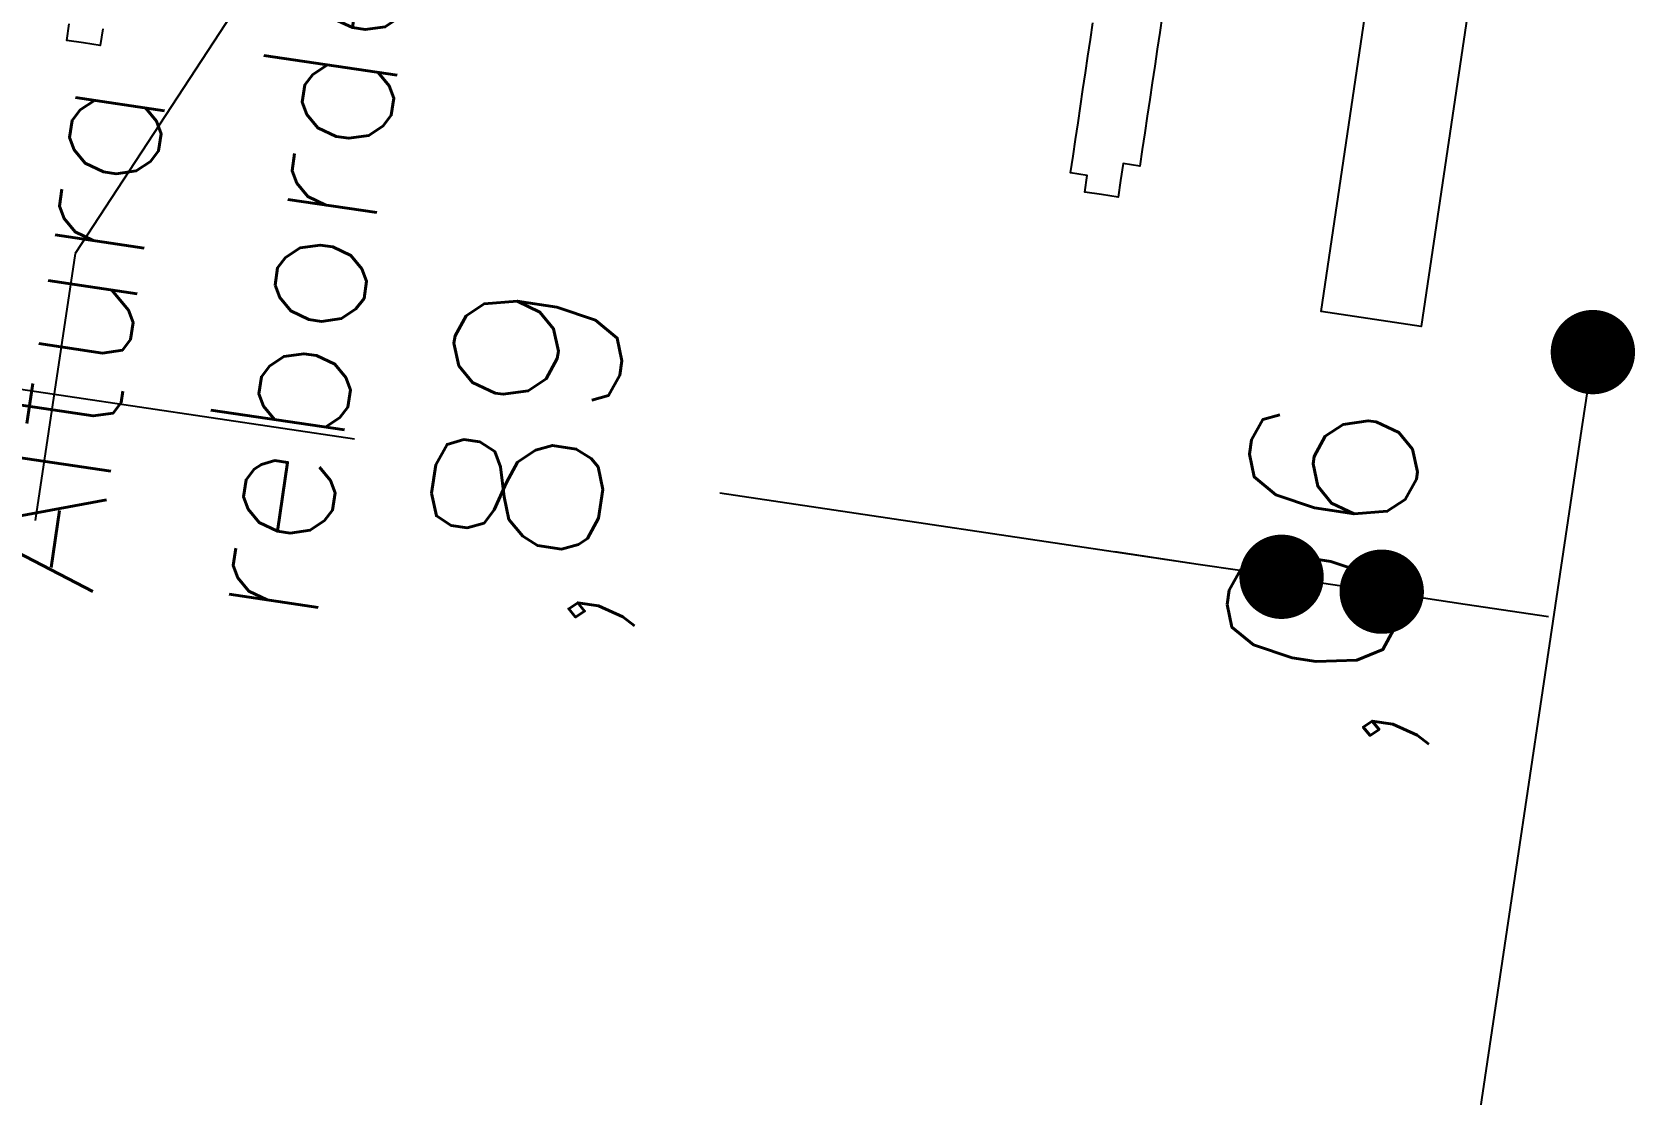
# Model space of a CAD drawing. Header units: millimetres. Extents: x 338 to 506, y 179 to 335.
# Drawn here: x 393.158 to 394.111, y 228.031 to 228.661 of the extents above; entities that cross this region are included whole.
import ezdxf

# ---------------------------------------------------------------- set-up
doc = ezdxf.new("R2010")
doc.units = ezdxf.units.MM
for name, color, linetype in [('MOBILIARIO_URBANO', 51, 'Continuous'), ('MUROS', 32, 'Continuous'), ('TEXTOS', 7, 'Continuous')]:
    doc.layers.add(name, color=color, linetype=linetype)
doc.styles.add('NOTAS', font='simplex.shx')
doc.styles.get("Standard").update_dxf_attribs({"font": 'ARIALUNI.ttf'})
doc.dimstyles.new('ROMANS', dxfattribs={"dimtxt": 0.1, "dimasz": 0.05, "dimexe": 0.04, "dimexo": 0.5, "dimgap": 0.05, "dimtad": 1, "dimtih": 1, "dimtoh": 1, "dimdec": 4, "dimzin": 5, "dimdsep": 46, "dimtxsty": 'Standard', "dimsah": 1, "dimcen": 0.05, "dimse1": 1, "dimse2": 1, "dimclrd": 7, "dimclre": 7, "dimclrt": 7, "dimadec": 0, "dimazin": 0, "dimtfac": 1, "dimtdec": 4, "dimtix": 1, "dimtmove": 2, "dimatfit": 3, "dimfxl": 1, "dimtolj": 1, "dimarcsym": 0})

# ---------------------------------------------------------------- blocks, each defined once
blk = doc.blocks.new('*U437')
at = {"layer": 'TEXTOS', "linetype": 'ByBlock'}
blk.add_line((2939.06587, 1979.75657), (2938.90587, 1979.75657), dxfattribs=at)
blk.add_lwpolyline([(2939.41495, 1979.59584), (2939.06587, 1979.75657)], dxfattribs=at)
at = {"layer": 'TEXTOS'}
blk.add_solid([(2939.42053, 1979.60795), (2939.48762, 1979.56238), (2939.40937, 1979.58373)], dxfattribs=at)
at = {"layer": 'TEXTOS', "style": 'NOTAS'}
for s, p in [('Altura', (2938.86587, 1979.71657)), ('reborde 380mm', (2938.86587, 1979.58324))]:
    blk.add_text(s, height=0.08, dxfattribs=at).set_placement(p)
blk = doc.blocks.new('_DOT')
at = {"color": 0, "linetype": 'ByBlock'}
blk.add_line((-0.5, 0), (-1, 0), dxfattribs=at)
at = {"color": 0, "linetype": 'ByBlock', "const_width": 0.5}
blk.add_lwpolyline([(-0.25, 0, 1), (0.25, 0, 1)], format="xyb", close=True, dxfattribs=at)
blk = doc.blocks.new('*U1126')
at = {"layer": 'TEXTOS', "color": 7, "style": 'NOTAS'}
blk.add_text(',89', height=0.1, dxfattribs=at).set_placement((2938.87924, 1979.42661))
blk = doc.blocks.new('*D461')
at = {"layer": 'DEFPOINTS', "color": 0, "transparency": 16777216}
for p in [(2939.14053, 1979.91315), (2938.98162, 1979.02103), (2939.14053, 1979.02103)]:
    blk.add_point(p, dxfattribs=at)
at = {"layer": 'TEXTOS', "color": 7, "transparency": 16777216}
for p, q in [((2938.98162, 1979.86315), (2938.98162, 1979.57661)), ((2938.98162, 1979.07103), (2938.98162, 1979.35757))]:
    blk.add_line(p, q, dxfattribs=at)
at = {"transparency": 16777216}
blk.add_blockref('*U1126', (0, 0), dxfattribs=at)
at = {"layer": 'TEXTOS', "color": 7, "transparency": 16777216, "xscale": 0.05, "yscale": 0.05, "zscale": 0.05}
for p, rotation in [((2938.98162, 1979.91315), 90), ((2938.98162, 1979.02103), 270)]:
    blk.add_blockref('_DOT', p, dxfattribs=dict(at, rotation=rotation))
blk = doc.blocks.new('*U1127')
at = {"layer": 'TEXTOS', "color": 7, "style": 'NOTAS'}
blk.add_text(',06', height=0.1, dxfattribs=at).set_placement((2938.87924, 1978.95056))
blk = doc.blocks.new('*D462')
at = {"layer": 'DEFPOINTS', "color": 0, "transparency": 16777216}
for p in [(2939.14053, 1979.02103), (2938.98162, 1978.96103), (2939.14053, 1978.96103)]:
    blk.add_point(p, dxfattribs=at)
at = {"layer": 'TEXTOS', "color": 7, "transparency": 16777216}
for p, q in [((2938.98162, 1979.07103), (2938.98162, 1979.12103)), ((2938.98162, 1979.02103), (2938.98162, 1978.96103)), ((2938.98162, 1978.91103), (2938.98162, 1978.86103))]:
    blk.add_line(p, q, dxfattribs=at)
at = {"transparency": 16777216}
blk.add_blockref('*U1127', (0, 0), dxfattribs=at)
at = {"layer": 'TEXTOS', "color": 7, "transparency": 16777216, "xscale": 0.05, "yscale": 0.05, "zscale": 0.05}
for p, rotation in [((2938.98162, 1979.02103), 270), ((2938.98162, 1978.96103), 90)]:
    blk.add_blockref('_DOT', p, dxfattribs=dict(at, rotation=rotation))
blk = doc.blocks.new('*U1150')
at = {"layer": 'TEXTOS', "color": 7, "style": 'NOTAS'}
blk.add_text('1,40', height=0.1, dxfattribs=at).set_placement((2938.29767, 1978.92718))
blk = doc.blocks.new('*D478')
at = {"layer": 'DEFPOINTS', "color": 0, "transparency": 16777216}
for p in [(2939.14053, 1978.96103), (2937.74053, 1978.95709), (2937.74053, 1978.85814)]:
    blk.add_point(p, dxfattribs=at)
at = {"layer": 'TEXTOS', "color": 7, "transparency": 16777216}
blk.add_line((2939.09053, 1978.85814), (2937.79053, 1978.85814), dxfattribs=at)
at = {"transparency": 16777216}
blk.add_blockref('*U1150', (0, 0), dxfattribs=at)
at = {"layer": 'TEXTOS', "color": 7, "transparency": 16777216, "xscale": 0.05, "yscale": 0.05, "zscale": 0.05, "rotation": 180}
blk.add_blockref('_DOT', (2937.74053, 1978.85814), dxfattribs=at)
at = {"layer": 'TEXTOS', "color": 7, "transparency": 16777216, "xscale": 0.05, "yscale": 0.05, "zscale": 0.05}
blk.add_blockref('_DOT', (2939.14053, 1978.85814), dxfattribs=at)
blk = doc.blocks.new('BAÑOS_PUBLICOS_PISO_1')
at = {"layer": 'MOBILIARIO_URBANO', "color": 51}
for points in [[(2939.3, 1979.14, 0), (2939.29, 1979.14, 0), (2939.28, 1979.14, 0), (2939.27, 1979.14, 0), (2939.27, 1979.14, 0), (2939.26, 1979.14, 0), (2939.25, 1979.14, 0), (2939.24, 1979.14, 0), (2939.23, 1979.14, 0), (2939.23, 1979.14, 0), (2939.23, 1979.14, 0), (2939.23, 1979.14, 0), (2939.23, 1979.14, 0), (2939.22, 1979.14, 0), (2939.22, 1979.14, 0), (2939.22, 1979.14, 0), (2939.22, 1979.14, 0), (2939.22, 1979.14, 0), (2939.22, 1979.14, 0), (2939.22, 1979.14, 0), (2939.22, 1979.14, 0), (2939.22, 1979.14, 0), (2939.22, 1979.14, 0), (2939.22, 1979.14, 0), (2939.22, 1979.14, 0), (2939.22, 1979.14, 0), (2939.22, 1979.14, 0), (2939.22, 1979.14, 0), (2939.22, 1979.14, 0), (2939.22, 1979.14, 0), (2939.21, 1979.14, 0), (2939.21, 1979.15, 0), (2939.21, 1979.15, 0), (2939.21, 1979.15, 0), (2939.21, 1979.15, 0), (2939.21, 1979.15, 0), (2939.21, 1979.15, 0), (2939.21, 1979.15, 0), (2939.21, 1979.15, 0), (2939.21, 1979.15, 0), (2939.21, 1979.15, 0), (2939.21, 1979.15, 0), (2939.21, 1979.15, 0), (2939.21, 1979.15, 0), (2939.21, 1979.15, 0), (2939.21, 1979.15, 0), (2939.21, 1979.15, 0), (2939.2, 1979.15, 0), (2939.2, 1979.15, 0), (2939.2, 1979.15, 0), (2939.2, 1979.15, 0), (2939.2, 1979.15, 0), (2939.2, 1979.15, 0), (2939.2, 1979.15, 0), (2939.2, 1979.15, 0), (2939.2, 1979.15, 0), (2939.2, 1979.15, 0), (2939.2, 1979.15, 0), (2939.2, 1979.15, 0), (2939.2, 1979.15, 0), (2939.2, 1979.15, 0), (2939.2, 1979.15, 0), (2939.2, 1979.15, 0), (2939.2, 1979.15, 0), (2939.2, 1979.15, 0), (2939.2, 1979.15, 0), (2939.2, 1979.15, 0), (2939.2, 1979.15, 0), (2939.19, 1979.15, 0), (2939.19, 1979.15, 0), (2939.19, 1979.15, 0), (2939.19, 1979.15, 0), (2939.19, 1979.15, 0), (2939.19, 1979.15, 0), (2939.19, 1979.15, 0), (2939.19, 1979.15, 0), (2939.19, 1979.15, 0), (2939.19, 1979.15, 0), (2939.19, 1979.15, 0), (2939.19, 1979.15, 0), (2939.19, 1979.15, 0), (2939.19, 1979.15, 0), (2939.19, 1979.15, 0), (2939.19, 1979.15, 0), (2939.19, 1979.15, 0), (2939.19, 1979.15, 0), (2939.19, 1979.16, 0), (2939.19, 1979.16, 0), (2939.19, 1979.16, 0), (2939.19, 1979.16, 0), (2939.19, 1979.16, 0), (2939.19, 1979.16, 0), (2939.19, 1979.16, 0), (2939.19, 1979.16, 0), (2939.19, 1979.16, 0), (2939.19, 1979.16, 0), (2939.19, 1979.16, 0), (2939.19, 1979.16, 0), (2939.19, 1979.16, 0), (2939.19, 1979.16, 0), (2939.19, 1979.16, 0), (2939.19, 1979.16, 0), (2939.19, 1979.16, 0), (2939.19, 1979.16, 0), (2939.19, 1979.16, 0), (2939.19, 1979.16, 0), (2939.19, 1979.16, 0), (2939.19, 1979.16, 0), (2939.19, 1979.16, 0), (2939.19, 1979.16, 0), (2939.19, 1979.16, 0), (2939.19, 1979.16, 0), (2939.19, 1979.16, 0), (2939.19, 1979.16, 0), (2939.19, 1979.16, 0), (2939.19, 1979.16, 0), (2939.19, 1979.16, 0), (2939.19, 1979.16, 0), (2939.19, 1979.16, 0), (2939.19, 1979.16, 0), (2939.19, 1979.16, 0), (2939.19, 1979.16, 0), (2939.19, 1979.16, 0), (2939.19, 1979.16, 0), (2939.19, 1979.16, 0), (2939.19, 1979.16, 0), (2939.19, 1979.17, 0), (2939.19, 1979.17, 0), (2939.19, 1979.17, 0), (2939.19, 1979.17, 0), (2939.19, 1979.17, 0), (2939.19, 1979.17, 0), (2939.19, 1979.17, 0), (2939.19, 1979.17, 0), (2939.19, 1979.17, 0), (2939.19, 1979.17, 0), (2939.19, 1979.17, 0), (2939.19, 1979.17, 0), (2939.19, 1979.17, 0), (2939.19, 1979.17, 0), (2939.19, 1979.17, 0), (2939.19, 1979.17, 0), (2939.19, 1979.17, 0), (2939.19, 1979.17, 0), (2939.19, 1979.17, 0), (2939.19, 1979.17, 0), (2939.19, 1979.17, 0), (2939.19, 1979.17, 0), (2939.19, 1979.17, 0), (2939.19, 1979.17, 0), (2939.19, 1979.17, 0), (2939.19, 1979.17, 0), (2939.19, 1979.17, 0), (2939.19, 1979.17, 0), (2939.19, 1979.17, 0), (2939.19, 1979.17, 0), (2939.2, 1979.17, 0), (2939.2, 1979.17, 0), (2939.2, 1979.17, 0), (2939.2, 1979.17, 0), (2939.2, 1979.17, 0), (2939.2, 1979.17, 0), (2939.2, 1979.17, 0), (2939.2, 1979.17, 0), (2939.2, 1979.17, 0), (2939.2, 1979.17, 0), (2939.2, 1979.17, 0), (2939.2, 1979.17, 0), (2939.2, 1979.17, 0), (2939.2, 1979.18, 0), (2939.2, 1979.18, 0), (2939.2, 1979.18, 0), (2939.2, 1979.18, 0), (2939.2, 1979.18, 0), (2939.2, 1979.18, 0), (2939.2, 1979.18, 0), (2939.2, 1979.18, 0), (2939.21, 1979.18, 0), (2939.21, 1979.18, 0), (2939.21, 1979.18, 0), (2939.21, 1979.18, 0), (2939.21, 1979.18, 0), (2939.21, 1979.18, 0), (2939.21, 1979.18, 0), (2939.21, 1979.18, 0), (2939.21, 1979.18, 0), (2939.21, 1979.18, 0), (2939.21, 1979.18, 0), (2939.21, 1979.18, 0), (2939.21, 1979.18, 0), (2939.21, 1979.18, 0), (2939.21, 1979.18, 0), (2939.21, 1979.18, 0), (2939.21, 1979.18, 0), (2939.22, 1979.18, 0), (2939.22, 1979.18, 0), (2939.22, 1979.18, 0), (2939.22, 1979.18, 0), (2939.22, 1979.18, 0), (2939.22, 1979.18, 0), (2939.22, 1979.18, 0), (2939.22, 1979.18, 0), (2939.22, 1979.18, 0), (2939.22, 1979.18, 0), (2939.22, 1979.18, 0), (2939.22, 1979.18, 0), (2939.22, 1979.18, 0), (2939.22, 1979.18, 0), (2939.22, 1979.18, 0), (2939.22, 1979.18, 0), (2939.22, 1979.18, 0), (2939.22, 1979.18, 0), (2939.23, 1979.18, 0), (2939.23, 1979.18, 0), (2939.23, 1979.18, 0), (2939.23, 1979.18, 0), (2939.24, 1979.18, 0), (2939.25, 1979.18, 0), (2939.26, 1979.18, 0), (2939.26, 1979.18, 0), (2939.27, 1979.18, 0), (2939.28, 1979.18, 0), (2939.29, 1979.18, 0)], [(2939.2, 1979.76, 0), (2939.19, 1979.76, 0), (2939.19, 1979.76, 0), (2939.19, 1979.76, 0), (2939.19, 1979.76, 0), (2939.19, 1979.76, 0), (2939.19, 1979.76, 0), (2939.19, 1979.76, 0), (2939.19, 1979.76, 0), (2939.19, 1979.77, 0), (2939.19, 1979.77, 0), (2939.19, 1979.77, 0), (2939.19, 1979.77, 0), (2939.19, 1979.77, 0), (2939.19, 1979.77, 0), (2939.19, 1979.77, 0), (2939.19, 1979.77, 0), (2939.19, 1979.77, 0), (2939.19, 1979.77, 0), (2939.19, 1979.77, 0), (2939.19, 1979.77, 0), (2939.19, 1979.77, 0), (2939.19, 1979.77, 0), (2939.19, 1979.77, 0), (2939.19, 1979.77, 0), (2939.19, 1979.77, 0), (2939.19, 1979.77, 0), (2939.19, 1979.77, 0), (2939.19, 1979.77, 0), (2939.19, 1979.77, 0), (2939.19, 1979.77, 0), (2939.19, 1979.77, 0), (2939.19, 1979.77, 0), (2939.19, 1979.77, 0), (2939.19, 1979.77, 0), (2939.19, 1979.77, 0), (2939.19, 1979.77, 0), (2939.19, 1979.77, 0), (2939.19, 1979.77, 0), (2939.19, 1979.77, 0), (2939.19, 1979.77, 0), (2939.19, 1979.77, 0), (2939.19, 1979.77, 0), (2939.19, 1979.77, 0), (2939.19, 1979.77, 0), (2939.19, 1979.77, 0), (2939.19, 1979.77, 0), (2939.19, 1979.77, 0), (2939.19, 1979.77, 0), (2939.19, 1979.77, 0), (2939.19, 1979.78, 0), (2939.19, 1979.78, 0), (2939.19, 1979.78, 0), (2939.19, 1979.78, 0), (2939.19, 1979.78, 0), (2939.19, 1979.78, 0), (2939.19, 1979.78, 0), (2939.19, 1979.78, 0), (2939.19, 1979.78, 0), (2939.19, 1979.78, 0), (2939.19, 1979.78, 0), (2939.19, 1979.78, 0), (2939.19, 1979.78, 0), (2939.19, 1979.78, 0), (2939.19, 1979.78, 0), (2939.19, 1979.78, 0), (2939.19, 1979.78, 0), (2939.19, 1979.78, 0), (2939.19, 1979.78, 0), (2939.19, 1979.78, 0), (2939.19, 1979.78, 0), (2939.19, 1979.78, 0), (2939.19, 1979.78, 0), (2939.19, 1979.78, 0), (2939.19, 1979.78, 0), (2939.19, 1979.78, 0), (2939.19, 1979.78, 0), (2939.19, 1979.78, 0), (2939.19, 1979.78, 0), (2939.19, 1979.78, 0), (2939.19, 1979.78, 0), (2939.19, 1979.78, 0), (2939.19, 1979.78, 0), (2939.19, 1979.78, 0), (2939.19, 1979.78, 0), (2939.19, 1979.78, 0), (2939.19, 1979.78, 0), (2939.19, 1979.78, 0), (2939.19, 1979.78, 0), (2939.2, 1979.78, 0)]]:
    blk.add_polyline3d(points, dxfattribs=at)
at = {"layer": 'MUROS'}
blk.add_lwpolyline([(2939.7863, 1979.02136), (2939.7863, 1978.96136), (2939.14053, 1978.96103), (2939.14053, 1979.02103), (2939.7863, 1979.02136)], dxfattribs=at)
blk.add_blockref('*U437', (0, 0))
at = {"layer": 'TEXTOS'}
for base, p1, p2, picture, middle in [((2938.98162, 1979.02103), (2939.14053, 1979.91315), (2939.14053, 1979.02103), '*D461', (2938.98162, 1979.46709)), ((2938.98162, 1978.96103), (2939.14053, 1979.02103), (2939.14053, 1978.96103), '*D462', (2938.98162, 1978.99103))]:
    dim = blk.add_linear_dim(base=base, p1=p1, p2=p2, angle=90, dimstyle='ROMANS', dxfattribs=at)
    dim.commit()
    dim.dimension.update_dxf_attribs({"geometry": picture, "text_midpoint": middle})
dim = blk.add_linear_dim(base=(2937.74053, 1978.85814), p1=(2939.14053, 1978.96103), p2=(2937.74053, 1978.95709), dimstyle='ROMANS', dxfattribs=at)
dim.commit()
dim.dimension.update_dxf_attribs({"geometry": '*D478', "text_midpoint": (2938.44053, 1978.96766)})
blk = doc.blocks.new('A$C7152A42C')
at = {"color": 18}
blk.add_blockref('BAÑOS_PUBLICOS_PISO_1', (-2892.7659, -1880.28762), dxfattribs=at)

msp = doc.modelspace()

# ---------------------------------------------------------------- block references
at = {"layer": 'MUROS', "color": 32, "rotation": 81.53046525965426}
msp.add_blockref('A$C7152A42C', (484.74824, 168.08442), dxfattribs=at)

doc.saveas('drawing.dxf')
